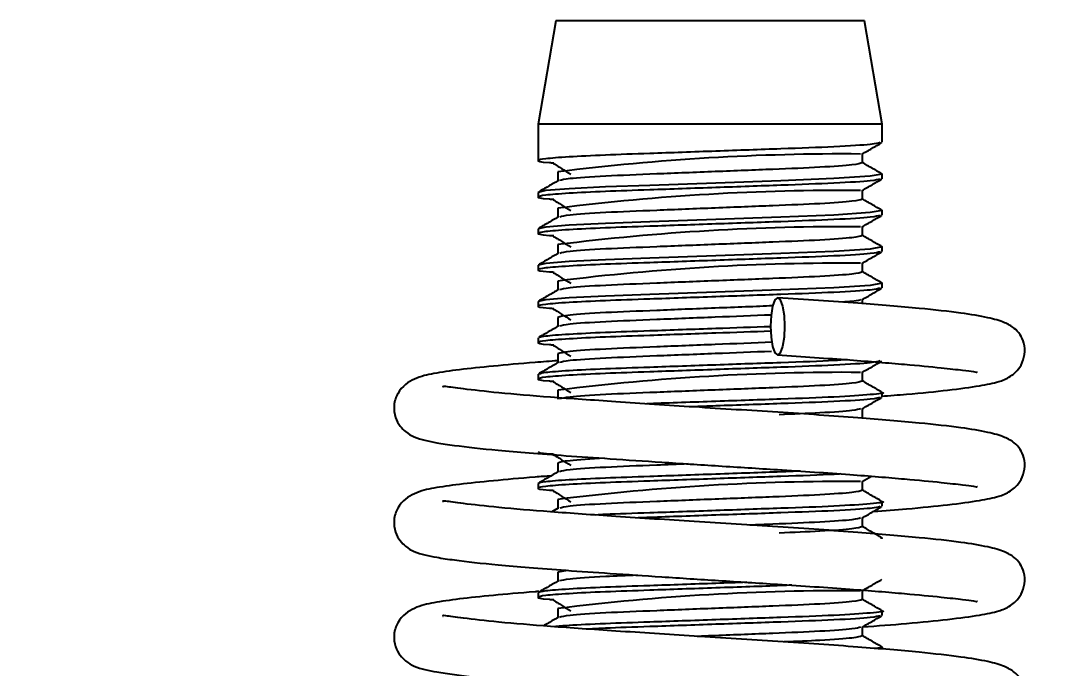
# Model space of a CAD drawing. Header units: millimetres. Extents: x 5 to 292, y 4 to 204.
# Drawn here: x 36.26 to 45.39, y 93.76 to 99.4 of the extents above; entities that cross this region are included whole.
import ezdxf

# ---------------------------------------------------------------- set-up
doc = ezdxf.new("R2010")
doc.units = ezdxf.units.MM
doc.layers.add('LAYER_1', color=179, linetype='Continuous')
doc.styles.add('SLDTEXTSTYLE0', font='TXT', dxfattribs={"width": 0.75})
doc.dimstyles.new('SLDDIMSTYLE1', dxfattribs={"dimtxt": 3.5, "dimasz": 3.556, "dimexe": 0, "dimexo": 0.0625, "dimgap": 0.875, "dimtad": 1, "dimrnd": 1e-09, "dimzin": 12, "dimdsep": 46, "dimtxsty": 'SLDTEXTSTYLE0', "dimblk1": 'CLOSED', "dimblk2": 'CLOSED', "dimsah": 1, "dimcen": 0.09, "dimadec": 0, "dimazin": 3, "dimtfac": 1, "dimtmove": 0, "dimatfit": 0, "dimldrblk": 'CLOSED', "dimfxl": 1, "dimfrac": 2, "dimtolj": 1, "dimtzin": 12, "dimarcsym": 0})

# ---------------------------------------------------------------- blocks, each defined once
blk = doc.blocks.new('_CLOSED')
at = {"color": 0, "linetype": 'ByBlock', "lineweight": -2}
for p, q in [((-1, 0.166667), (0, 0)), ((-1, 0.166667), (-1, -0.166667)), ((0, 0), (-1, -0.166667)), ((0, 0), (-1, 0))]:
    blk.add_line(p, q, dxfattribs=at)
blk = doc.blocks.new('_D_3')
at = {"layer": 'LAYER_1'}
for p, q in [((31.6958, 102.624), (31.6958, 108.974)), ((53.0229, 102.624), (30.6958, 102.624)), ((31.6958, 102.624), (31.6958, 84.774)), ((38.2229, 84.774), (30.6958, 84.774)), ((31.6958, 84.774), (31.6958, 78.424))]:
    blk.add_line(p, q, dxfattribs=at)
at = {"layer": 'LAYER_1', "xscale": 3.556, "yscale": 3.556}
for p, rotation in [((31.6958, 102.624, 1.4936), 270), ((31.6958, 84.774, 1.4936), 90)]:
    blk.add_blockref('_CLOSED', p, dxfattribs=dict(at, rotation=rotation))
at = {"layer": 'LAYER_1', "insert": (27.184, 83.1358), "char_height": 3.5, "attachment_point": 1, "rotation": 90, "style": 'SLDTEXTSTYLE0'}
blk.add_mtext('17.85mm', dxfattribs=at)

msp = doc.modelspace()

# ---------------------------------------------------------------- linework, layer by layer
at = {"color": 7, "linetype": 'Continuous', "lineweight": 25}
for p, q in [((40.9261, 99.4017), (40.7729, 98.5017)), ((43.6196, 99.4017), (40.9261, 99.4017)), ((43.7729, 98.5017), (43.6196, 99.4017)), ((40.7729, 98.5017), (40.7729, 98.2239)), ((43.7729, 98.5017), (40.7729, 98.5017)), ((43.7729, 98.3429), (43.7729, 98.5017)), ((40.7729, 98.2239), (40.7729, 98.1842)), ((43.601, 98.1644), (43.601, 98.2423)), ((40.9447, 98.085), (40.9447, 98.007)), ((40.9447, 98.085), (40.9447, 98.007)), ((43.7729, 98.0254), (43.7729, 98.0651)), ((40.7729, 97.9064), (40.7729, 97.8667)), ((43.601, 97.8469), (43.601, 97.9248)), ((40.9447, 97.7675), (40.9447, 97.6895)), ((40.9447, 97.7675), (40.9447, 97.6895)), ((43.7729, 97.7079), (43.7729, 97.7476)), ((40.7729, 97.5889), (40.7729, 97.5492)), ((43.601, 97.5294), (43.601, 97.6073)), ((40.9447, 97.45), (40.9447, 97.372)), ((40.9447, 97.45), (40.9447, 97.372)), ((43.7729, 97.3904), (43.7729, 97.4301)), ((40.7729, 97.2714), (40.7729, 97.2317)), ((43.601, 97.2119), (43.601, 97.2898)), ((40.9447, 97.1325), (40.9447, 97.0545)), ((40.9447, 97.1325), (40.9447, 97.0545)), ((43.7729, 97.0729), (43.7729, 97.1126)), ((43.601, 96.936), (43.601, 96.9723)), ((40.7729, 96.9539), (40.7729, 96.9142)), ((40.9447, 96.815), (40.9447, 96.737)), ((40.9447, 96.815), (40.9447, 96.737)), ((40.7729, 96.6364), (40.7729, 96.5967)), ((40.9447, 96.4975), (40.9447, 96.4195)), ((40.9447, 96.4975), (40.9447, 96.4195)), ((43.601, 96.2594), (43.601, 96.3373)), ((40.7729, 96.3189), (40.7729, 96.2792)), ((40.9447, 96.18), (40.9447, 96.102)), ((40.9447, 96.18), (40.9447, 96.102)), ((43.7729, 96.1204), (43.7729, 96.1601)), ((43.601, 95.9419), (43.601, 96.0198)), ((40.9447, 95.545), (40.9447, 95.467)), ((40.9447, 95.545), (40.9447, 95.467)), ((43.5985, 95.3833), (43.6783, 95.4295)), ((40.7729, 95.3664), (40.7729, 95.3267)), ((43.601, 95.3069), (43.601, 95.3848)), ((40.9473, 95.151), (40.891, 95.1185)), ((40.9447, 95.2275), (40.9447, 95.1495)), ((40.9447, 95.2275), (40.9447, 95.1495)), ((43.7729, 95.1679), (43.7729, 95.2076)), ((43.601, 94.9894), (43.601, 95.0673)), ((41.0287, 94.6083), (40.9447, 94.5925)), ((40.9447, 94.5925), (40.9447, 94.5145)), ((40.9447, 94.5925), (40.9447, 94.5145)), ((40.7729, 94.4139), (40.7729, 94.3742)), ((43.601, 94.3544), (43.601, 94.4323)), ((40.9447, 94.275), (40.9447, 94.197)), ((40.9447, 94.275), (40.9447, 94.197)), ((43.7729, 94.2154), (43.7729, 94.2551)), ((43.601, 94.0369), (43.601, 94.1148))]:
    msp.add_line(p, q, dxfattribs=at)
at = {"color": 7, "linetype": 'Continuous', "lineweight": 25, "flags": 128}
for points in [[(43.7593, 98.0678), (43.7728, 98.0656), (43.6693, 98.0466), (43.3514, 98.0259), (42.8888, 98.0075), (42.323, 97.9875), (41.7462, 97.9672), (41.3598, 97.9531), (41.0435, 97.9374), (40.8398, 97.9211), (40.7729, 97.9064), (40.7729, 97.9064)], [(43.7592, 97.7503), (43.7728, 97.7481), (43.6693, 97.7291), (43.3514, 97.7084), (42.8888, 97.69), (42.323, 97.67), (41.7462, 97.6497), (41.3598, 97.6356), (41.0435, 97.6199), (40.8398, 97.6036), (40.7729, 97.5889), (40.7729, 97.5889)], [(43.7591, 97.4329), (43.7728, 97.4306), (43.6693, 97.4116), (43.3514, 97.3908), (42.8888, 97.3725), (42.323, 97.3525), (41.7462, 97.3322), (41.3598, 97.3181), (41.0435, 97.3024), (40.8398, 97.2861), (40.7729, 97.2714), (40.7729, 97.2714)], [(43.7591, 97.1154), (43.7728, 97.1131), (43.6693, 97.0941), (43.3514, 97.0733), (42.8888, 97.055), (42.323, 97.035), (41.7462, 97.0147), (41.3598, 97.0006), (41.0435, 96.9849), (40.8398, 96.9686), (40.7729, 96.9539), (40.7729, 96.9539)], [(42.9214, 96.7375), (42.9169, 96.6418), (42.904, 96.5607), (42.8847, 96.5065), (42.8619, 96.4875), (42.8391, 96.5065), (42.8197, 96.5607), (42.8068, 96.6418), (42.8023, 96.7375), (42.8068, 96.8332), (42.8197, 96.9143), (42.8391, 96.9685), (42.8619, 96.9875), (42.8847, 96.9685), (42.904, 96.9143), (42.9169, 96.8332), (42.9214, 96.7375)]]:
    msp.add_lwpolyline(points, dxfattribs=at)
at = {"color": 7, "linetype": 'Continuous', "lineweight": 25}
for centre, radius, start, end in [((43.449, 78.0837), 20.1575, 89.61583, 97.13673), ((43.4492, 77.7631), 20.1606, 89.61641, 97.13616), ((43.4492, 77.4456), 20.1606, 89.61641, 97.13616), ((43.4492, 77.1281), 20.1606, 89.61641, 97.13616), ((43.4492, 76.1756), 20.1606, 89.61641, 97.13616), ((43.4492, 75.2231), 20.1606, 89.61641, 97.13616), ((43.449, 74.2737), 20.1575, 89.61583, 97.13673)]:
    msp.add_arc(centre, radius, start, end, dxfattribs=at)
for points, knots in [([(43.755, 98.3401), (43.7376, 98.335), (43.6987, 98.3235), (43.38, 98.3033), (42.9005, 98.2855), (42.3229, 98.2654), (41.7804, 98.2461), (41.3417, 98.2311), (41.0233, 98.2153), (40.8167, 98.1988), (40.7543, 98.1832), (40.7848, 98.1717), (40.8959, 98.1645), (40.9087, 98.1636)], [0, 0, 0, 0, 0.090719, 0.203425, 0.311768, 0.423084, 0.535114, 0.619793, 0.707461, 0.796292, 0.882169, 0.98636, 1, 1, 1, 1]), ([(43.5985, 98.2408), (43.6271, 98.2574), (43.6845, 98.2906), (43.7419, 98.3238), (43.7706, 98.3404)], [0, 0, 0, 0, 0.499956, 1, 1, 1, 1]), ([(40.8981, 98.1637), (40.9246, 98.1471), (40.9777, 98.114), (41.0306, 98.0809), (41.0571, 98.0643)], [0, 0, 0, 0, 0.500007, 1, 1, 1, 1]), ([(43.5988, 98.1643), (43.5817, 98.1583), (43.5465, 98.1459), (43.2541, 98.1247), (42.8283, 98.1069), (42.3174, 98.0868), (41.7917, 98.0658), (41.3358, 98.0477), (41.0209, 98.0265), (40.9794, 98.0142), (40.9605, 98.0086)], [0, 0, 0, 0, 0.121513, 0.249551, 0.37263, 0.499089, 0.626359, 0.754947, 0.888787, 1, 1, 1, 1]), ([(43.7707, 98.0676), (43.742, 98.0842), (43.6854, 98.1169), (43.6289, 98.1497), (43.601, 98.1658)], [0, 0, 0, 0, 0.507303, 1, 1, 1, 1]), ([(43.755, 98.0226), (43.7376, 98.0175), (43.6987, 98.006), (43.38, 97.9858), (42.9005, 97.968), (42.3229, 97.9479), (41.7804, 97.9286), (41.3417, 97.9136), (41.0233, 97.8978), (40.8167, 97.8813), (40.7543, 97.8657), (40.7848, 97.8542), (40.8959, 97.847), (40.9087, 97.8461)], [0, 0, 0, 0, 0.090719, 0.203425, 0.311768, 0.423084, 0.535114, 0.619793, 0.707461, 0.796292, 0.882169, 0.98636, 1, 1, 1, 1]), ([(40.9473, 98.0085), (40.9186, 97.9919), (40.8612, 97.9587), (40.8038, 97.9255), (40.7751, 97.9089)], [0, 0, 0, 0, 0.499966, 1, 1, 1, 1]), ([(43.5985, 97.9233), (43.6271, 97.9399), (43.6845, 97.9731), (43.7419, 98.0063), (43.7706, 98.0229)], [0, 0, 0, 0, 0.4999465, 1, 1, 1, 1]), ([(40.8981, 97.8462), (40.9246, 97.8296), (40.9777, 97.7965), (41.0306, 97.7634), (41.0571, 97.7468)], [0, 0, 0, 0, 0.500007, 1, 1, 1, 1]), ([(43.5988, 97.8469), (43.5817, 97.8408), (43.5465, 97.8284), (43.2541, 97.8072), (42.8283, 97.7894), (42.3174, 97.7693), (41.7917, 97.7483), (41.3358, 97.7302), (41.021, 97.709), (40.9795, 97.6967), (40.9606, 97.6911)], [0, 0, 0, 0, 0.121525, 0.249576, 0.372667, 0.499138, 0.626422, 0.755022, 0.888875, 1, 1, 1, 1]), ([(43.7707, 97.7502), (43.742, 97.7667), (43.6854, 97.7994), (43.6289, 97.8322), (43.601, 97.8483)], [0, 0, 0, 0, 0.507394, 1, 1, 1, 1]), ([(43.755, 97.7051), (43.7376, 97.7), (43.6987, 97.6885), (43.38, 97.6683), (42.9005, 97.6505), (42.3229, 97.6304), (41.7804, 97.6111), (41.3417, 97.5961), (41.0233, 97.5803), (40.8167, 97.5638), (40.7543, 97.5482), (40.7848, 97.5367), (40.8959, 97.5295), (40.9087, 97.5286)], [0, 0, 0, 0, 0.090719, 0.203425, 0.311768, 0.423084, 0.535114, 0.619793, 0.707461, 0.796292, 0.882169, 0.98636, 1, 1, 1, 1]), ([(43.5985, 97.6058), (43.6271, 97.6224), (43.6845, 97.6556), (43.7419, 97.6888), (43.7706, 97.7054)], [0, 0, 0, 0, 0.499951, 1, 1, 1, 1]), ([(40.9473, 97.691), (40.9186, 97.6744), (40.8612, 97.6412), (40.8038, 97.608), (40.7751, 97.5914)], [0, 0, 0, 0, 0.499982, 1, 1, 1, 1]), ([(40.8981, 97.5287), (40.9246, 97.5121), (40.9777, 97.479), (41.0306, 97.4459), (41.0571, 97.4293)], [0, 0, 0, 0, 0.500007, 1, 1, 1, 1]), ([(43.5988, 97.5293), (43.5817, 97.5233), (43.5465, 97.5109), (43.2541, 97.4897), (42.8283, 97.4719), (42.3174, 97.4518), (41.7917, 97.4308), (41.3358, 97.4127), (41.021, 97.3915), (40.9795, 97.3792), (40.9607, 97.3736)], [0, 0, 0, 0, 0.121531, 0.249588, 0.372686, 0.499163, 0.626453, 0.75506, 0.88892, 1, 1, 1, 1]), ([(43.7707, 97.4327), (43.742, 97.4493), (43.6854, 97.482), (43.6289, 97.5147), (43.601, 97.5308)], [0, 0, 0, 0, 0.507458, 1, 1, 1, 1]), ([(43.755, 97.3876), (43.7376, 97.3825), (43.6987, 97.371), (43.38, 97.3508), (42.9005, 97.333), (42.3229, 97.3129), (41.7804, 97.2936), (41.3417, 97.2786), (41.0233, 97.2628), (40.8167, 97.2463), (40.7543, 97.2307), (40.7848, 97.2192), (40.8959, 97.212), (40.9087, 97.2111)], [0, 0, 0, 0, 0.090719, 0.203425, 0.311768, 0.423084, 0.535114, 0.619793, 0.707461, 0.796292, 0.882169, 0.98636, 1, 1, 1, 1]), ([(40.9473, 97.3735), (40.9186, 97.3569), (40.8612, 97.3237), (40.8038, 97.2905), (40.7751, 97.2739)], [0, 0, 0, 0, 0.499945, 1, 1, 1, 1]), ([(43.5985, 97.2883), (43.6271, 97.3049), (43.6845, 97.3381), (43.7419, 97.3713), (43.7706, 97.3879)], [0, 0, 0, 0, 0.499956, 1, 1, 1, 1]), ([(40.8981, 97.2112), (40.9246, 97.1946), (40.9777, 97.1615), (41.0306, 97.1284), (41.0571, 97.1118)], [0, 0, 0, 0, 0.500007, 1, 1, 1, 1]), ([(43.5988, 97.2118), (43.5817, 97.2058), (43.5465, 97.1934), (43.2541, 97.1722), (42.8283, 97.1544), (42.3174, 97.1343), (41.7917, 97.1133), (41.3357, 97.0952), (41.0206, 97.074), (40.9791, 97.0616), (40.9602, 97.056)], [0, 0, 0, 0, 0.121463, 0.249448, 0.372476, 0.498882, 0.6261, 0.754635, 0.888419, 1, 1, 1, 1]), ([(43.7706, 97.1152), (43.742, 97.1318), (43.6854, 97.1645), (43.6289, 97.1972), (43.601, 97.2133)], [0, 0, 0, 0, 0.507484, 1, 1, 1, 1]), ([(43.755, 97.0701), (43.7376, 97.065), (43.6987, 97.0535), (43.38, 97.0333), (42.9005, 97.0155), (42.3229, 96.9954), (41.7804, 96.9761), (41.3417, 96.9611), (41.0233, 96.9453), (40.8167, 96.9288), (40.7543, 96.9132), (40.7848, 96.9017), (40.8959, 96.8945), (40.9087, 96.8936)], [0, 0, 0, 0, 0.090719, 0.203425, 0.311768, 0.423084, 0.535114, 0.619793, 0.707461, 0.796292, 0.882169, 0.98636, 1, 1, 1, 1]), ([(43.5985, 96.9708), (43.6271, 96.9874), (43.6845, 97.0206), (43.7419, 97.0538), (43.7706, 97.0704)], [0, 0, 0, 0, 0.499956, 1, 1, 1, 1]), ([(40.9472, 97.0559), (40.9185, 97.0393), (40.8611, 97.0061), (40.8037, 96.973), (40.775, 96.9564)], [0, 0, 0, 0, 0.499948, 1, 1, 1, 1]), ([(43.7644, 96.1281), (43.8392, 96.1338), (44.0608, 96.1506), (44.36, 96.1815), (44.6201, 96.2157), (44.7757, 96.2492), (44.8642, 96.2792), (44.9388, 96.336), (44.9883, 96.3975), (45.0213, 96.4933), (45.0124, 96.5949), (44.9702, 96.6799), (44.9172, 96.7303), (44.8333, 96.7762), (44.6903, 96.8171), (44.454, 96.8561), (44.0852, 96.8962), (43.554, 96.9421), (43.1017, 96.9718), (42.8626, 96.9875)], [0, 0, 0, 0, 0.0453684, 0.1344908, 0.2261009, 0.3006131, 0.3509478, 0.3690475, 0.3877258, 0.4081967, 0.4294563, 0.4507629, 0.4821153, 0.529676, 0.5930835, 0.6709154, 0.7645143, 0.8754658, 1, 1, 1, 1]), ([(43.5842, 96.9707), (43.5771, 96.9656), (43.5674, 96.9586), (43.4549, 96.951), (43.4237, 96.9489)], [0, 0, 0, 0, 0.723141, 1, 1, 1, 1]), ([(40.8981, 96.8937), (40.9246, 96.8771), (40.9777, 96.844), (41.0306, 96.8109), (41.0571, 96.7943)], [0, 0, 0, 0, 0.500007, 1, 1, 1, 1]), ([(42.8211, 96.9162), (42.8201, 96.9162), (42.6791, 96.9098), (42.3096, 96.8962), (41.7941, 96.8752), (41.3342, 96.8571), (41.0085, 96.8348), (40.9658, 96.8215), (40.9447, 96.815)], [0, 0, 0, 0, 0.001301, 0.1965555, 0.3930647, 0.5916078, 0.798259, 1, 1, 1, 1]), ([(42.8077, 96.8363), (42.6459, 96.8298), (42.3177, 96.8168), (41.7906, 96.7957), (41.336, 96.7777), (41.0207, 96.7565), (40.9792, 96.7442), (40.9603, 96.7386)], [0, 0, 0, 0, 0.198094, 0.401731, 0.607476, 0.821623, 1, 1, 1, 1]), ([(40.9472, 96.7385), (40.9185, 96.7219), (40.8611, 96.6887), (40.8037, 96.6555), (40.7751, 96.6389)], [0, 0, 0, 0, 0.499969, 1, 1, 1, 1]), ([(42.803, 96.7345), (42.6445, 96.7289), (42.2979, 96.7167), (41.7796, 96.6982), (41.3414, 96.6833), (41.0252, 96.6674), (40.8224, 96.6519), (40.7965, 96.643), (40.7851, 96.6391)], [0, 0, 0, 0, 0.175567, 0.383842, 0.541267, 0.704251, 0.869395, 1, 1, 1, 1]), ([(42.8043, 96.6948), (42.6454, 96.6892), (42.2984, 96.677), (41.7794, 96.6585), (41.3419, 96.6436), (41.0233, 96.6278), (40.8167, 96.6113), (40.7543, 96.5957), (40.7848, 96.5842), (40.8959, 96.577), (40.9087, 96.5761)], [0, 0, 0, 0, 0.140995, 0.307804, 0.433886, 0.564421, 0.696686, 0.824554, 0.979691, 1, 1, 1, 1]), ([(40.8981, 96.5762), (40.9246, 96.5596), (40.9777, 96.5265), (41.0306, 96.4934), (41.0571, 96.4768)], [0, 0, 0, 0, 0.500007, 1, 1, 1, 1]), ([(42.8137, 96.5984), (42.6499, 96.5919), (42.3197, 96.5787), (41.7909, 96.5576), (41.3351, 96.5396), (41.0083, 96.5173), (40.9657, 96.504), (40.9447, 96.4975)], [0, 0, 0, 0, 0.194061, 0.39118, 0.59034, 0.797633, 1, 1, 1, 1]), ([(42.8065, 96.5187), (42.6451, 96.5123), (42.3173, 96.4993), (41.7906, 96.4782), (41.3361, 96.4602), (41.0207, 96.439), (40.9793, 96.4267), (40.9604, 96.4211)], [0, 0, 0, 0, 0.197737, 0.401513, 0.607397, 0.821689, 1, 1, 1, 1]), ([(40.9447, 96.4372), (40.8776, 96.4321), (40.6686, 96.4165), (40.3751, 96.3899), (40.0734, 96.3591), (39.8627, 96.3275), (39.7063, 96.2937), (39.5626, 96.2032), (39.5095, 96.0595), (39.5225, 95.9429), (39.5667, 95.865), (39.6304, 95.8031), (39.7021, 95.7671), (39.7841, 95.7426), (39.8941, 95.7207), (40.0809, 95.6925), (40.3522, 95.6624), (40.6949, 95.6324), (41.0219, 95.6085), (41.4103, 95.5819), (41.859, 95.5517), (42.356, 95.5193), (42.6902, 95.4983), (42.8612, 95.4875)], [0, 0, 0, 0, 0.031276, 0.097306, 0.162283, 0.227579, 0.286979, 0.338976, 0.360805, 0.378398, 0.393995, 0.408463, 0.435926, 0.473518, 0.511167, 0.556818, 0.641564, 0.690403, 0.742704, 0.799852, 0.862493, 0.929687, 1, 1, 1, 1]), ([(43.755, 96.4351), (43.7376, 96.43), (43.6987, 96.4185), (43.38, 96.3983), (42.9005, 96.3805), (42.3229, 96.3604), (41.7804, 96.3411), (41.3417, 96.3261), (41.0233, 96.3103), (40.8167, 96.2938), (40.7543, 96.2782), (40.7848, 96.2667), (40.8959, 96.2595), (40.9087, 96.2586)], [0, 0, 0, 0, 0.090719, 0.203425, 0.311768, 0.423084, 0.535114, 0.619793, 0.707461, 0.796292, 0.882169, 0.98636, 1, 1, 1, 1]), ([(43.47, 96.4461), (43.4332, 96.4435), (43.3014, 96.4341), (42.8918, 96.4202), (42.3252, 96.4001), (41.7801, 96.3807), (41.3413, 96.3658), (41.0252, 96.3499), (40.8225, 96.3344), (40.7966, 96.3255), (40.7851, 96.3216)], [0, 0, 0, 0, 0.0596647, 0.2133242, 0.3711997, 0.5300883, 0.6501847, 0.7745214, 0.9005066, 1, 1, 1, 1]), ([(42.8612, 96.4875), (43.077, 96.4734), (43.485, 96.4467), (43.9619, 96.4074), (44.2841, 96.3771), (44.4777, 96.3546), (44.5676, 96.3447), (44.6024, 96.3347), (44.597, 96.342), (44.597, 96.3421)], [0, 0, 0, 0, 0.24019, 0.454061, 0.635126, 0.783886, 0.905775, 0.99934, 1, 1, 1, 1]), ([(43.5985, 96.3358), (43.6271, 96.3524), (43.6845, 96.3856), (43.7419, 96.4188), (43.7706, 96.4354)], [0, 0, 0, 0, 0.499951, 1, 1, 1, 1]), ([(40.9472, 96.421), (40.9185, 96.4044), (40.8612, 96.3712), (40.8038, 96.338), (40.7751, 96.3214)], [0, 0, 0, 0, 0.499965, 1, 1, 1, 1]), ([(40.8981, 96.2587), (40.9246, 96.2421), (40.9777, 96.209), (41.0306, 96.1759), (41.0571, 96.1593)], [0, 0, 0, 0, 0.500007, 1, 1, 1, 1]), ([(43.5988, 96.2593), (43.5817, 96.2533), (43.5465, 96.2409), (43.2541, 96.2197), (42.8283, 96.2019), (42.3174, 96.1818), (41.7917, 96.1608), (41.3357, 96.1427), (41.0208, 96.1215), (40.9793, 96.1092), (40.9605, 96.1036)], [0, 0, 0, 0, 0.121501, 0.249527, 0.372594, 0.49904, 0.626299, 0.754875, 0.888701, 1, 1, 1, 1]), ([(43.7706, 96.1627), (43.7419, 96.1793), (43.6854, 96.212), (43.6289, 96.2447), (43.601, 96.2608)], [0, 0, 0, 0, 0.507651, 1, 1, 1, 1]), ([(43.6971, 95.1229), (43.7951, 95.1303), (44.0407, 95.1488), (44.3605, 95.1815), (44.62, 95.2157), (44.7758, 95.2492), (44.8642, 95.2792), (44.9388, 95.336), (44.9883, 95.3975), (45.0213, 95.4933), (45.0124, 95.5949), (44.9702, 95.6799), (44.9172, 95.7303), (44.8333, 95.7762), (44.6903, 95.8171), (44.454, 95.8561), (44.0856, 95.8962), (43.5522, 95.9421), (42.8751, 95.9873), (42.1438, 96.0325), (41.4591, 96.0788), (40.8776, 96.1181), (40.4232, 96.1559), (40.1109, 96.1919), (39.9778, 96.211), (39.9418, 96.2149), (39.9432, 96.2094), (39.9434, 96.2085)], [0, 0, 0, 0, 0.035397, 0.088594, 0.143276, 0.187753, 0.217798, 0.228602, 0.239751, 0.25197, 0.26466, 0.277378, 0.296092, 0.324482, 0.36233, 0.408788, 0.464658, 0.530885, 0.60522, 0.678013, 0.747467, 0.81106, 0.87086, 0.926037, 0.974476, 0.996007, 1, 1, 1, 1]), ([(43.7589, 96.1629), (43.764, 96.1621), (43.8108, 96.155), (43.6888, 96.1419), (43.3879, 96.1205), (42.897, 96.1027), (42.3289, 96.0827), (41.9078, 96.0681), (41.7299, 96.0616), (41.7217, 96.0613)], [0, 0, 0, 0, 0.023148, 0.214477, 0.411328, 0.60056, 0.794983, 0.990655, 1, 1, 1, 1]), ([(43.755, 96.1176), (43.7377, 96.1125), (43.6987, 96.101), (43.3796, 96.0808), (42.9018, 96.0631), (42.4426, 96.0471), (42.1815, 96.0379), (42.1111, 96.0354)], [0, 0, 0, 0, 0.195409, 0.43818, 0.671553, 0.911329, 1, 1, 1, 1]), ([(43.5985, 96.0183), (43.6271, 96.0349), (43.6845, 96.0681), (43.7419, 96.1013), (43.7706, 96.1179)], [0, 0, 0, 0, 0.499956, 1, 1, 1, 1]), ([(43.5842, 96.0182), (43.5686, 96.0131), (43.5334, 96.0017), (43.2719, 95.9826), (42.998, 95.9712), (42.8737, 95.9661)], [0, 0, 0, 0, 0.302522, 0.6834261, 1, 1, 1, 1]), ([(40.7729, 95.6442), (40.7782, 95.6383), (40.7842, 95.6317), (40.8958, 95.6245), (40.9087, 95.6236)], [0, 0, 0, 0, 0.884241, 1, 1, 1, 1]), ([(40.8981, 95.6237), (40.9246, 95.6071), (40.9777, 95.574), (41.0306, 95.5409), (41.0571, 95.5243)], [0, 0, 0, 0, 0.500007, 1, 1, 1, 1]), ([(41.3524, 95.586), (41.2357, 95.5789), (41.0012, 95.5648), (40.9636, 95.5516), (40.9447, 95.545)], [0, 0, 0, 0, 0.497749, 1, 1, 1, 1]), ([(42.0817, 95.5374), (41.9883, 95.5336), (41.7199, 95.5229), (41.3368, 95.5078), (41.0207, 95.4865), (40.9793, 95.4742), (40.9605, 95.4686)], [0, 0, 0, 0, 0.155062, 0.44584, 0.748493, 1, 1, 1, 1]), ([(40.8853, 95.4326), (40.8384, 95.4291), (40.6503, 95.415), (40.3756, 95.3899), (40.0732, 95.3591), (39.8628, 95.3275), (39.7063, 95.2937), (39.5626, 95.2032), (39.5095, 95.0595), (39.5225, 94.9429), (39.5667, 94.865), (39.6304, 94.8031), (39.7021, 94.7671), (39.7841, 94.7426), (39.8941, 94.7207), (40.0809, 94.6925), (40.3522, 94.6624), (40.6949, 94.6324), (41.0219, 94.6085), (41.4103, 94.5819), (41.859, 94.5517), (42.356, 94.5193), (42.6902, 94.4983), (42.8612, 94.4875)], [0, 0, 0, 0, 0.022094, 0.08875, 0.154343, 0.220257, 0.280221, 0.332711, 0.354746, 0.372507, 0.388251, 0.402856, 0.43058, 0.468528, 0.506533, 0.552618, 0.638167, 0.687469, 0.740266, 0.797955, 0.86119, 0.929021, 1, 1, 1, 1]), ([(43.4114, 95.4501), (43.3922, 95.4488), (43.2753, 95.4407), (42.8891, 95.4281), (42.326, 95.4079), (41.7798, 95.3886), (41.3418, 95.3736), (41.0233, 95.3578), (40.8167, 95.3413), (40.7543, 95.3257), (40.7848, 95.3142), (40.8959, 95.307), (40.9087, 95.3061)], [0, 0, 0, 0, 0.026025, 0.158497, 0.294603, 0.431583, 0.53512, 0.642312, 0.750925, 0.855928, 0.983322, 1, 1, 1, 1]), ([(43.0573, 95.4742), (43.0026, 95.472), (42.7936, 95.4635), (42.318, 95.4476), (41.7814, 95.4283), (41.3412, 95.4133), (41.0245, 95.3974), (40.8126, 95.381), (40.786, 95.3712), (40.7729, 95.3664)], [0, 0, 0, 0, 0.064713, 0.247238, 0.430934, 0.569781, 0.713531, 0.859187, 1, 1, 1, 1]), ([(40.9473, 95.4685), (40.9186, 95.4519), (40.8612, 95.4187), (40.8038, 95.3855), (40.7751, 95.3689)], [0, 0, 0, 0, 0.499949, 1, 1, 1, 1]), ([(42.8612, 95.4875), (43.077, 95.4734), (43.485, 95.4467), (43.9619, 95.4074), (44.2841, 95.3771), (44.4777, 95.3546), (44.5676, 95.3447), (44.6024, 95.3347), (44.597, 95.342), (44.597, 95.3421)], [0, 0, 0, 0, 0.24019, 0.454061, 0.635126, 0.783886, 0.905775, 0.99934, 1, 1, 1, 1]), ([(40.8981, 95.3062), (40.9246, 95.2896), (40.9777, 95.2565), (41.0306, 95.2234), (41.0571, 95.2068)], [0, 0, 0, 0, 0.500002, 1, 1, 1, 1]), ([(43.5988, 95.3069), (43.5817, 95.3008), (43.5465, 95.2884), (43.2541, 95.2672), (42.8283, 95.2494), (42.3174, 95.2293), (41.7917, 95.2083), (41.3358, 95.1902), (41.021, 95.169), (40.9795, 95.1567), (40.9606, 95.1511)], [0, 0, 0, 0, 0.121525, 0.249574, 0.372665, 0.499135, 0.626418, 0.755018, 0.88887, 1, 1, 1, 1]), ([(43.7707, 95.2102), (43.742, 95.2267), (43.6854, 95.2594), (43.6289, 95.2922), (43.601, 95.3083)], [0, 0, 0, 0, 0.507394, 1, 1, 1, 1]), ([(43.601, 94.1153), (43.7325, 94.1252), (44.0121, 94.1462), (44.3611, 94.1815), (44.6199, 94.2157), (44.7758, 94.2492), (44.8642, 94.2792), (44.9388, 94.336), (44.9883, 94.3975), (45.0213, 94.4933), (45.0124, 94.5949), (44.9702, 94.6799), (44.9172, 94.7303), (44.8333, 94.7762), (44.6903, 94.8171), (44.454, 94.8561), (44.0856, 94.8962), (43.5522, 94.9421), (42.8751, 94.9873), (42.1438, 95.0325), (41.4591, 95.0788), (40.8776, 95.1181), (40.4232, 95.1559), (40.1109, 95.1919), (39.9778, 95.2109), (39.9418, 95.2149), (39.9432, 95.2094), (39.9434, 95.2085)], [0, 0, 0, 0, 0.046702, 0.099276, 0.153317, 0.197273, 0.226965, 0.237643, 0.248661, 0.260737, 0.273278, 0.285847, 0.304342, 0.332399, 0.369803, 0.415717, 0.470932, 0.536383, 0.609847, 0.681787, 0.750427, 0.813274, 0.872374, 0.926904, 0.974775, 0.996053, 1, 1, 1, 1]), ([(43.7592, 95.2103), (43.7642, 95.2096), (43.8108, 95.2024), (43.6889, 95.1894), (43.3874, 95.168), (42.8989, 95.1502), (42.3216, 95.1301), (41.7864, 95.1107), (41.4298, 95.0994), (41.3038, 95.0929), (41.2769, 95.0915)], [0, 0, 0, 0, 0.019227, 0.181622, 0.348705, 0.509321, 0.674344, 0.840425, 0.965959, 1, 1, 1, 1]), ([(43.755, 95.1651), (43.7376, 95.16), (43.6986, 95.1485), (43.3803, 95.1283), (42.8994, 95.1105), (42.3271, 95.0905), (41.8804, 95.0749), (41.679, 95.0675), (41.6459, 95.0663)], [0, 0, 0, 0, 0.162846, 0.365162, 0.559646, 0.759467, 0.96057, 1, 1, 1, 1]), ([(43.5985, 95.0658), (43.6271, 95.0824), (43.6845, 95.1156), (43.7419, 95.1488), (43.7706, 95.1654)], [0, 0, 0, 0, 0.499951, 1, 1, 1, 1]), ([(43.5842, 95.0657), (43.5691, 95.0606), (43.5349, 95.0492), (43.251, 95.029), (42.9192, 95.015), (42.6856, 95.0058), (42.6175, 95.0031)], [0, 0, 0, 0, 0.252026, 0.569352, 0.874388, 1, 1, 1, 1]), ([(43.5988, 94.9893), (43.5812, 94.9833), (43.5451, 94.9709), (43.2726, 94.9507), (42.9982, 94.9394), (42.8736, 94.9342)], [0, 0, 0, 0, 0.34132, 0.700967, 1, 1, 1, 1]), ([(43.7707, 94.8927), (43.742, 94.9093), (43.6854, 94.942), (43.6289, 94.9747), (43.601, 94.9908)], [0, 0, 0, 0, 0.507458, 1, 1, 1, 1]), ([(43.7591, 94.8929), (43.7673, 94.8921), (43.7771, 94.8912), (43.7712, 94.8903), (43.7702, 94.8901)], [0, 0, 0, 0, 0.827783, 1, 1, 1, 1]), ([(40.9472, 94.5159), (40.9185, 94.4993), (40.8611, 94.4661), (40.8037, 94.433), (40.775, 94.4164)], [0, 0, 0, 0, 0.499964, 1, 1, 1, 1]), ([(41.6385, 94.5667), (41.5426, 94.5628), (41.2862, 94.5524), (41.0227, 94.534), (40.9797, 94.5216), (40.9602, 94.516)], [0, 0, 0, 0, 0.245633, 0.656931, 1, 1, 1, 1]), ([(43.5985, 94.4308), (43.6271, 94.4474), (43.6845, 94.4806), (43.7419, 94.5138), (43.7706, 94.5304)], [0, 0, 0, 0, 0.499956, 1, 1, 1, 1]), ([(40.7776, 94.4244), (40.7672, 94.4236), (40.6169, 94.4122), (40.3768, 94.3899), (40.0729, 94.3591), (39.8629, 94.3275), (39.7063, 94.2937), (39.5626, 94.2032), (39.5095, 94.0595), (39.5225, 93.9429), (39.5667, 93.865), (39.6304, 93.8031), (39.7021, 93.7671), (39.7841, 93.7426), (39.8941, 93.7207), (40.0809, 93.6925), (40.3522, 93.6624), (40.6949, 93.6324), (41.0219, 93.6085), (41.4103, 93.5819), (41.859, 93.5517), (42.356, 93.5193), (42.6902, 93.4983), (42.8612, 93.4875)], [0, 0, 0, 0, 0.005015, 0.072836, 0.139574, 0.20664, 0.267651, 0.321057, 0.343477, 0.361548, 0.377567, 0.392427, 0.420635, 0.459246, 0.497915, 0.544804, 0.631847, 0.682011, 0.735729, 0.794427, 0.858765, 0.927781, 1, 1, 1, 1]), ([(42.9848, 94.4791), (42.9534, 94.4778), (42.7662, 94.4703), (42.3166, 94.4554), (41.7816, 94.4361), (41.3414, 94.4211), (41.0234, 94.4053), (40.8167, 94.3888), (40.7543, 94.3732), (40.7848, 94.3617), (40.8959, 94.3545), (40.9087, 94.3536)], [0, 0, 0, 0, 0.031635, 0.188261, 0.345891, 0.465036, 0.588388, 0.713376, 0.834208, 0.980808, 1, 1, 1, 1]), ([(42.5924, 94.5045), (42.5032, 94.5014), (42.2254, 94.4916), (41.7791, 94.4757), (41.3417, 94.4608), (41.0243, 94.4449), (40.8127, 94.4285), (40.786, 94.4187), (40.7729, 94.4139)], [0, 0, 0, 0, 0.103497, 0.32227, 0.487631, 0.65883, 0.832298, 1, 1, 1, 1]), ([(42.8612, 94.4875), (43.077, 94.4734), (43.485, 94.4467), (43.9619, 94.4074), (44.2841, 94.3771), (44.4777, 94.3546), (44.5676, 94.3448), (44.6024, 94.3345), (44.597, 94.342), (44.597, 94.3421)], [0, 0, 0, 0, 0.24019, 0.454061, 0.635126, 0.783886, 0.905775, 0.999339, 1, 1, 1, 1]), ([(40.8981, 94.3537), (40.9246, 94.3371), (40.9777, 94.304), (41.0306, 94.2709), (41.0571, 94.2543)], [0, 0, 0, 0, 0.500007, 1, 1, 1, 1]), ([(43.5988, 94.3543), (43.5817, 94.3483), (43.5465, 94.3359), (43.2541, 94.3147), (42.8283, 94.2969), (42.3174, 94.2768), (41.7917, 94.2558), (41.3357, 94.2377), (41.0207, 94.2165), (40.9792, 94.2042), (40.9603, 94.1986)], [0, 0, 0, 0, 0.121479, 0.249481, 0.372526, 0.498949, 0.626184, 0.754736, 0.888538, 1, 1, 1, 1]), ([(43.7706, 94.2577), (43.742, 94.2743), (43.6854, 94.307), (43.6289, 94.3397), (43.601, 94.3558)], [0, 0, 0, 0, 0.507517, 1, 1, 1, 1]), ([(43.7591, 94.2579), (43.7641, 94.2571), (43.8108, 94.2499), (43.6889, 94.2369), (43.3875, 94.2155), (42.8984, 94.1977), (42.3238, 94.1776), (41.7791, 94.1582), (41.345, 94.1433), (41.0512, 94.1293), (40.9519, 94.1204), (40.9128, 94.1169)], [0, 0, 0, 0, 0.01644, 0.153992, 0.295514, 0.431558, 0.571335, 0.712009, 0.818338, 0.928421, 1, 1, 1, 1]), ([(43.601, 93.1153), (43.7325, 93.1252), (44.0121, 93.1462), (44.3611, 93.1815), (44.6199, 93.2157), (44.7758, 93.2492), (44.8642, 93.2792), (44.9388, 93.336), (44.9883, 93.3975), (45.0213, 93.4933), (45.0124, 93.5949), (44.9702, 93.6799), (44.9172, 93.7303), (44.8333, 93.7762), (44.6903, 93.8171), (44.454, 93.8561), (44.0856, 93.8962), (43.5522, 93.9421), (42.8751, 93.9873), (42.1438, 94.0325), (41.4591, 94.0788), (40.8776, 94.1181), (40.4232, 94.1559), (40.1109, 94.1919), (39.9778, 94.211), (39.9418, 94.2149), (39.9432, 94.2094), (39.9434, 94.2085)], [0, 0, 0, 0, 0.046702, 0.099276, 0.153317, 0.197273, 0.226966, 0.237643, 0.248661, 0.260737, 0.273278, 0.285847, 0.304342, 0.332399, 0.369803, 0.415717, 0.470932, 0.536383, 0.609847, 0.681787, 0.750427, 0.813274, 0.872374, 0.926904, 0.974775, 0.996053, 1, 1, 1, 1]), ([(40.9472, 94.1985), (40.9185, 94.1819), (40.8758, 94.1572), (40.8332, 94.1325), (40.8192, 94.1244)], [0, 0, 0, 0, 0.672221, 1, 1, 1, 1]), ([(43.755, 94.2126), (43.7376, 94.2075), (43.6987, 94.196), (43.3799, 94.1758), (42.9008, 94.158), (42.3216, 94.1379), (41.7848, 94.1185), (41.404, 94.1062), (41.259, 94.0985), (41.2116, 94.0961)], [0, 0, 0, 0, 0.137269, 0.307808, 0.471746, 0.640182, 0.809699, 0.937829, 1, 1, 1, 1]), ([(43.5985, 94.1133), (43.6271, 94.1299), (43.6845, 94.1631), (43.7419, 94.1963), (43.7706, 94.2129)], [0, 0, 0, 0, 0.4999465, 1, 1, 1, 1]), ([(43.5842, 94.1132), (43.569, 94.1081), (43.5346, 94.0967), (43.2527, 94.0766), (42.8298, 94.0589), (42.4328, 94.0432), (42.2112, 94.0344), (42.1583, 94.0323)], [0, 0, 0, 0, 0.195982, 0.442741, 0.679945, 0.92366, 1, 1, 1, 1]), ([(43.5988, 94.0369), (43.5811, 94.0308), (43.5446, 94.0184), (43.2845, 93.9989), (43.0266, 93.9882), (42.918, 93.9837)], [0, 0, 0, 0, 0.354618, 0.728277, 1, 1, 1, 1]), ([(43.7706, 93.9402), (43.7419, 93.9568), (43.6854, 93.9895), (43.6289, 94.0222), (43.601, 94.0383)], [0, 0, 0, 0, 0.50757, 1, 1, 1, 1]), ([(43.759, 93.9404), (43.7643, 93.9396), (43.7985, 93.9346), (43.7475, 93.9297), (43.7045, 93.9255)], [0, 0, 0, 0, 0.1542457, 1, 1, 1, 1])]:
    msp.add_open_spline(points, degree=3, knots=knots, dxfattribs=at)

# ---------------------------------------------------------------- dimensions: what is measured, and where the dimension line sits
at = {"layer": 'LAYER_1'}
dim = msp.add_linear_dim(base=(31.6958, 84.774), p1=(54.0229, 102.624), p2=(39.2229, 84.774), angle=90, dimstyle='SLDDIMSTYLE1', dxfattribs=at)
dim.commit()
dim.dimension.update_dxf_attribs({"geometry": '_D_3', "text_midpoint": (31.6958, 93.3295), "dimtype": 160})

doc.saveas('drawing.dxf')
